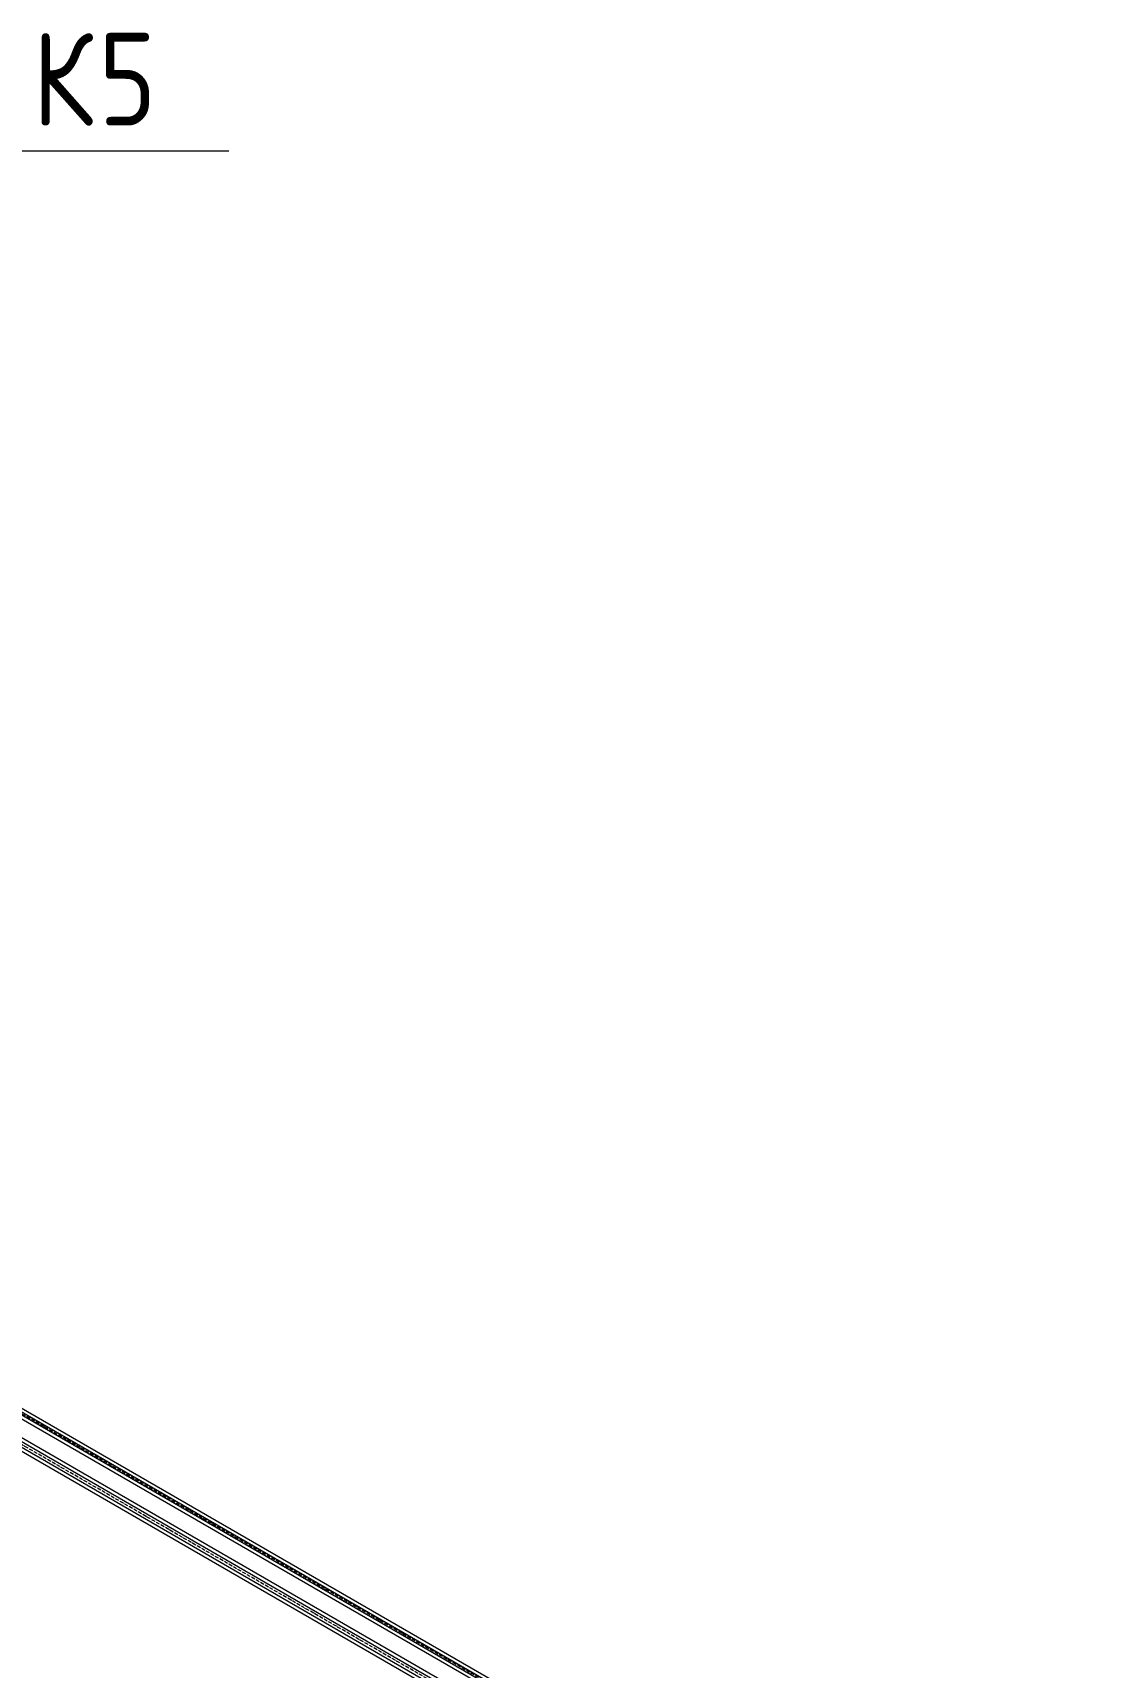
# Model space of a CAD drawing. Header units: millimetres. Extents: x -88595 to 880822, y -1054509 to -148035.
# Drawn here: x 422784 to 425677, y -321639 to -317236 of the extents above; entities that cross this region are included whole.
import ezdxf

# ---------------------------------------------------------------- set-up
doc = ezdxf.new("R2010")
doc.units = ezdxf.units.MM
doc.linetypes.add('$12$ADSK_Осевая', pattern=[14, 10, -2, 0, -2])
for name, color, linetype, lineweight in [('Изоляция', 7, 'Continuous', 18), ('Марки', 7, 'Continuous', 20), ('Трубопровод', 7, 'Continuous', 18)]:
    doc.layers.add(name, color=color, linetype=linetype, lineweight=lineweight)
doc.styles.add('$10$GOST Common', font='GOST_Common.ttf', dxfattribs={"width": 0.9, "height": 250})

# ---------------------------------------------------------------- blocks, each defined once
blk = doc.blocks.new('$0$ADSK_M_Оборудование1 - ADSK_Марка_15-3198495-В_ОВ3_3')
at = {"layer": 'Марки'}
blk.add_line((-17443.7, 13109.4), (-16743.7, 13109.4), dxfattribs=at)

msp = doc.modelspace()

# ---------------------------------------------------------------- linework, layer by layer
at = {"layer": 'Изоляция', "color": 134, "true_color": 0x00a6a6}
for p, q in [((418524.5, -318615), (425656.3, -322732.6)), ((425673.1, -322706.8), (418539.8, -318588.4))]:
    msp.add_line(p, q, dxfattribs=at)
at = {"layer": 'Изоляция', "color": 190, "true_color": 0x8000ff}
for p, q in [((418655, -318603.5), (425664.4, -322650.4)), ((425676.6, -322629.3), (418667.2, -318582.4))]:
    msp.add_line(p, q, dxfattribs=at)
at = {"layer": 'Трубопровод', "color": 134, "true_color": 0x00a6a6}
for p, q in [((418529, -318607.2), (425662.3, -322725.6)), ((425668.6, -322714.6), (418535.3, -318596.2))]:
    msp.add_line(p, q, dxfattribs=at)
at = {"layer": 'Трубопровод', "color": 134, "linetype": '$12$ADSK_Осевая', "true_color": 0x00a6a6}
msp.add_line((425665.4, -322720.1), (418532.2, -318601.7), dxfattribs=at)
msp.add_line((425665.4, -322720.1), (418532.2, -318601.7), dxfattribs=at)
at = {"layer": 'Трубопровод', "color": 190, "true_color": 0x8000ff}
for p, q in [((418659.5, -318595.7), (425668.9, -322642.6)), ((425672.1, -322637.1), (418662.7, -318590.2))]:
    msp.add_line(p, q, dxfattribs=at)
at = {"layer": 'Трубопровод', "color": 190, "linetype": '$12$ADSK_Осевая', "true_color": 0x8000ff}
msp.add_line((425670.5, -322639.8), (418661.1, -318593), dxfattribs=at)
msp.add_line((425670.5, -322639.8), (418661.1, -318593), dxfattribs=at)

# ---------------------------------------------------------------- block references
at = {"layer": 'Марки'}
msp.add_blockref('$0$ADSK_M_Оборудование1 - ADSK_Марка_15-3198495-В_ОВ3_3', (440056.2, -330663.2), dxfattribs=at)

# ---------------------------------------------------------------- texts
at = {"layer": 'Марки', "lineweight": 9, "char_height": 250, "attachment_point": 1, "style": '$10$GOST Common'}
for s, insert, width in [('\\fGOST Common|b0|i0|c204|p34|;\\W.9;К', (422782.2, -317235.9), 216.456), ('\\fGOST Common|b0|i0|c204|p34|;\\W.9;5', (422960.8, -317235.9), 194.81)]:
    msp.add_mtext(s, dxfattribs=dict(at, insert=insert, width=width))

doc.saveas('drawing.dxf')
